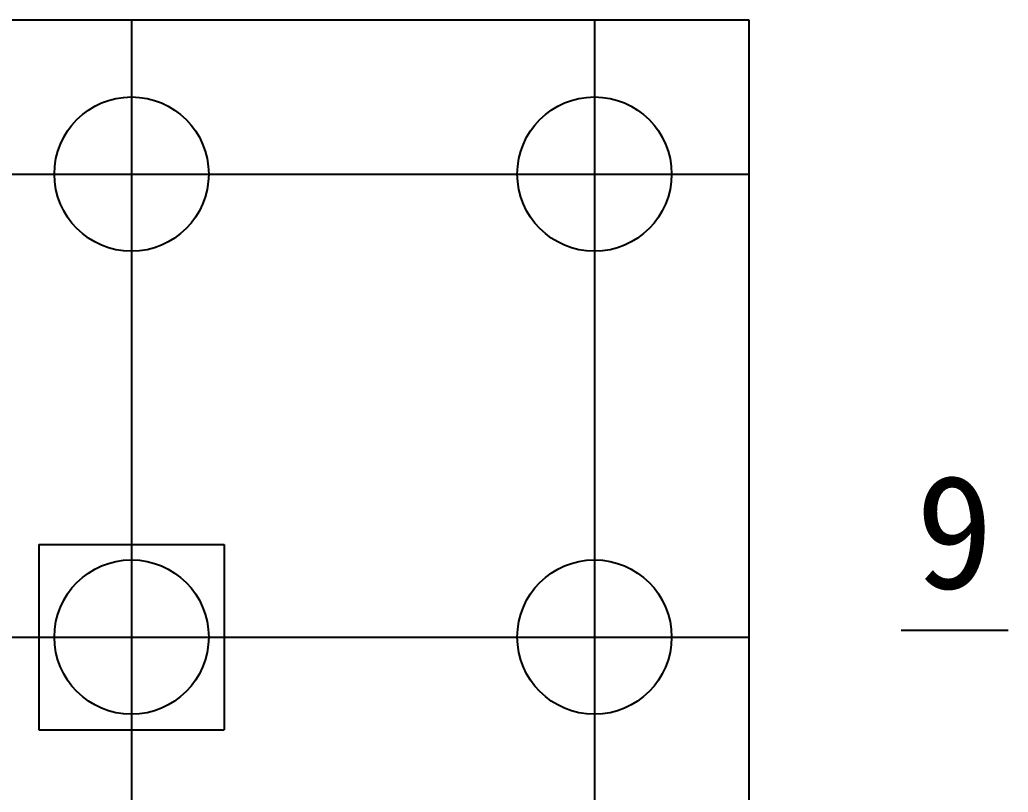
# Model space of a CAD drawing. Header units: metres. Extents: x 5647 to 73999, y 8406 to 50306.
# Drawn here: x 34413 to 37458, y 21435 to 23814 of the extents above; entities that cross this region are included whole.
import ezdxf

# ---------------------------------------------------------------- set-up
doc = ezdxf.new("R2010")
doc.units = ezdxf.units.M
for name, color, linetype in [('AXIS', 9, 'Continuous'), ('LI', 7, 'Continuous'), ('LIS', 2, 'Continuous'), ('LT', 7, 'Continuous'), ('TXT', 7, 'Continuous'), ('ZU', 2, 'Continuous')]:
    doc.layers.add(name, color=color, linetype=linetype)

msp = doc.modelspace()

# ---------------------------------------------------------------- linework, layer by layer
at = {"layer": 'AXIS'}
for p, q in [((34757.6, 23814.24), (34757.6, 20012.27)), ((36183.34, 23814.24), (36183.34, 19290.17)), ((32856.61, 23338.99), (36658.58, 23338.99)), ((32856.61, 21913.25), (36658.58, 21913.25))]:
    msp.add_line(p, q, dxfattribs=at)
at = {"layer": 'LI'}
for centre in [(34757.6, 23338.99), (36183.34, 23338.99), (34757.6, 21913.25), (36183.34, 21913.25)]:
    msp.add_circle(centre, 237.62, dxfattribs=at)
at = {"layer": 'LIS'}
for p, q in [((32856.61, 23814.24), (36658.58, 23814.24)), ((36658.58, 23814.24), (36658.58, 20012.27)), ((33331.86, 23338.99), (36183.34, 23338.99)), ((36183.34, 23338.99), (36183.34, 20487.51))]:
    msp.add_line(p, q, dxfattribs=at)
at = {"layer": 'LT'}
msp.add_lwpolyline([(37127.81, 21934.05), (37457.62, 21934.05)], dxfattribs=at)
at = {"layer": 'ZU'}
for p, q in [((34472.45, 22198.4), (34472.45, 21628.1)), ((34472.45, 22198.4), (35042.74, 22198.4)), ((35042.74, 22198.4), (35042.74, 21628.1)), ((34472.45, 21628.1), (35042.74, 21628.1))]:
    msp.add_line(p, q, dxfattribs=at)

# ---------------------------------------------------------------- texts
at = {"layer": 'TXT'}
msp.add_text('9', height=350, dxfattribs=at).set_placement((37172.98, 22062.55))

doc.saveas('drawing.dxf')
